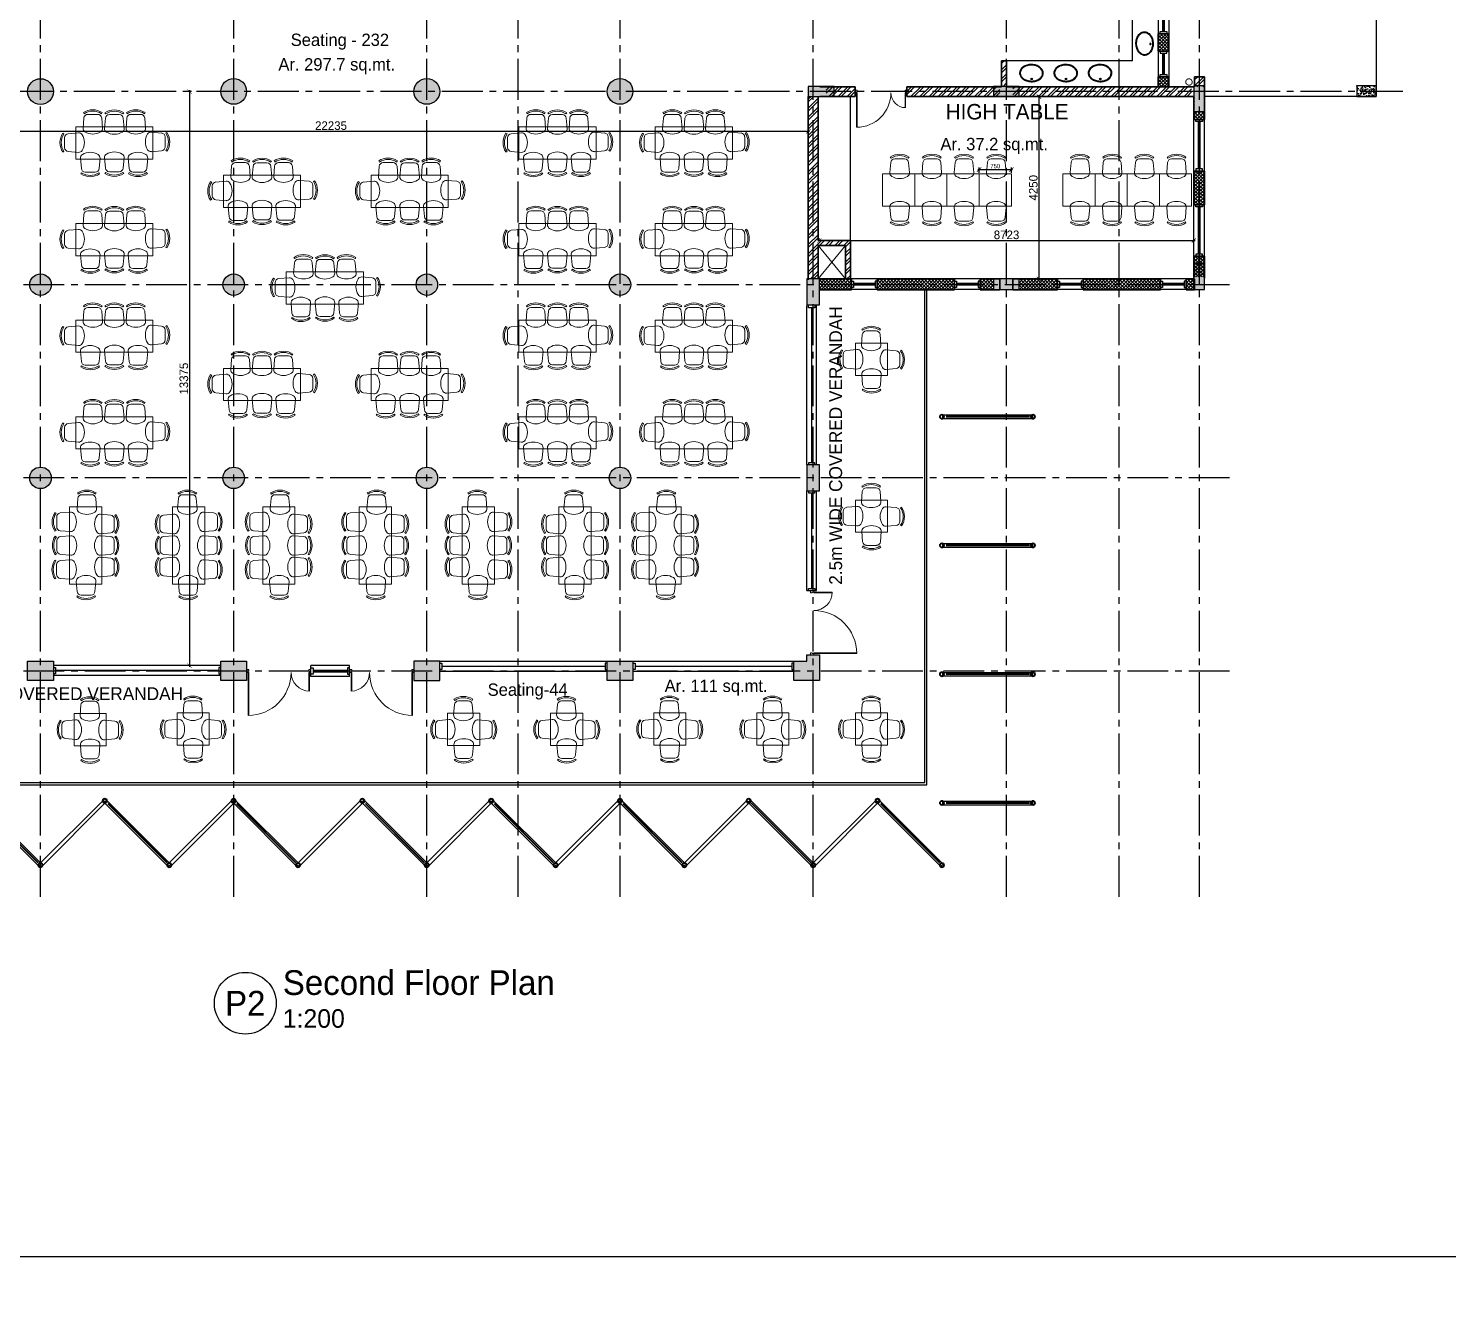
# Model space of a CAD drawing. Header units: millimetres. Extents: x -276609 to 1081398, y -453808 to 472098.
# Drawn here: x 340181 to 373242, y 54742 to 84526 of the extents above; entities that cross this region are included whole.
import ezdxf
from ezdxf.enums import TextEntityAlignment as Align

# ---------------------------------------------------------------- set-up
doc = ezdxf.new("R2010")
doc.units = ezdxf.units.MM
doc.header["$MEASUREMENT"] = 0
for name, pattern in [('ACAD_ISO10W100', [18, 12, -3, 0, -3]), ('CENTER2', [28.575, 19.05, -3.175, 3.175, -3.175]), ('HIDDEN', [0.375, 0.25, -0.125])]:
    doc.linetypes.add(name, pattern=pattern)
for name, color, linetype in [('A-Anno Tags', 6, 'Continuous'), ('A-Elevation', 4, 'Continuous'), ('A-Railing', 4, 'Continuous'), ('A-Sanitory', 181, 'Continuous'), ('A-Wall Patt', 8, 'Continuous'), ('A-Window', 4, 'Continuous'), ('Anno_Labels', 7, 'Continuous'), ('AREA', 7, 'Continuous'), ('Dimension', 7, 'Continuous'), ('S-Conc Patt', 9, 'Continuous'), ('SHADING COLUMNS', 210, 'Continuous'), ('text', 252, 'Continuous')]:
    doc.layers.add(name, color=color, linetype=linetype)
doc.layers.add('A-Anno-Grid Lines', color=7, linetype='Continuous', true_color=0xbbc3bd)
for name, color, linetype, lineweight in [('A-BEAM-1-8', 8, 'HIDDEN', 9), ('A-Detail Lines', 241, 'Continuous', 25), ('A-Door', 4, 'Continuous', 9), ('A-DOOR-1-2', 3, 'Continuous', 5), ('A-Wall Sec', 1, 'Continuous', 20), ('A-WIN', 5, 'Continuous', 25), ('frntr', 42, 'Continuous', 13), ('PLUMBING', 3, 'ACAD_ISO10W100', 18), ('S-Concrete', 40, 'Continuous', 25), ('SHADE SCREEN', 171, 'Continuous', 15)]:
    doc.layers.add(name, color=color, linetype=linetype, lineweight=lineweight)
doc.layers.add('I-Furniture', color=7, linetype='Continuous', lineweight=20, true_color=0xb35900)
doc.styles.get("Standard").update_dxf_attribs({"font": ''})
doc.styles.get('Standard').set_extended_font_data('Gill Sans MT')
doc.dimstyles.new('IIITD_WD_M @ 100', dxfattribs={"dimscale": 100, "dimtxt": 1, "dimasz": 1, "dimexe": 0.5, "dimexo": 0.25, "dimgap": 0.3, "dimtad": 1, "dimdec": 0, "dimrnd": 1, "dimzin": 0, "dimdsep": 46, "dimtxsty": 'Standard', "dimblk": 'ARCHTICK', "dimcen": 0.2, "dimdle": 0.3, "dimclrd": 256, "dimclre": 256, "dimclrt": 256, "dimadec": 0, "dimazin": 0, "dimtfac": 1, "dimtdec": 0, "dimtofl": 0, "dimtmove": 0, "dimatfit": 0, "dimfxl": 0.5, "dimfxlon": 1, "dimtolj": 1, "dimtzin": 0, "dimlwd": -1, "dimlwe": -1, "dimarcsym": 0})
pattern_1 = [(45, (-144842.34, 985.06), (-106.066017, 106.066017), []), (45, (-144771.63, 985.06), (-106.066017, 106.066017), [])]

# ---------------------------------------------------------------- blocks, each defined once
blk = doc.blocks.new('Round Bar - 3_-44-4 First Floor Lvl')
at = {"layer": 'A-WIN'}
for p, q in [((-1035, -37), (-1035, 25)), ((1026, 38), (-1023, 38)), ((1026, 38), (-1023, 38)), ((1027, 38), (1026, 38)), ((1027, 38), (1026, 38)), ((1064, 38), (1038, 38)), ((1064, 38), (1038, 38)), ((1064, 38), (1064, -3)), ((-1027, -38), (-1026, -38)), ((-1027, -38), (-1026, -38)), ((-1026, -38), (1023, -38)), ((-1026, -38), (1023, -38))]:
    blk.add_line(p, q, dxfattribs=at)
blk = doc.blocks.new('Round Bar - 3_-159-4 First Floor Lvl')
at = {"layer": 'A-WIN'}
for p, q in [((-1051, -27), (-1051, 38)), ((-1038, 38), (-1051, 38)), ((-1038, 38), (-1051, 38)), ((-1026, 38), (-1027, 38)), ((-1026, 38), (-1027, 38)), ((1023, 38), (-1026, 38)), ((1023, 38), (-1026, 38)), ((1057, 1), (1057, -38)), ((-1023, -38), (1026, -38)), ((-1023, -38), (1026, -38)), ((1026, -38), (1027, -38)), ((1026, -38), (1027, -38)), ((1038, -38), (1057, -38)), ((1038, -38), (1057, -38))]:
    blk.add_line(p, q, dxfattribs=at)
blk = doc.blocks.new('Round Bar - 3_-160-4 First Floor Lvl')
at = {"layer": 'A-WIN'}
for p, q in [((-1051, -27), (-1051, 38)), ((-1038, 38), (-1051, 38)), ((-1038, 38), (-1051, 38)), ((-1026, 38), (-1027, 38)), ((-1026, 38), (-1027, 38)), ((1026, 38), (-1026, 38)), ((1026, 38), (-1026, 38)), ((1028, 38), (1026, 38)), ((1028, 38), (1026, 38)), ((1057, 38), (1038, 38)), ((1057, 38), (1038, 38)), ((1057, -38), (1057, 38)), ((-1023, -38), (1026, -38)), ((-1023, -38), (1026, -38)), ((1026, -38), (1027, -38)), ((1026, -38), (1027, -38)), ((1038, -38), (1057, -38)), ((1038, -38), (1057, -38))]:
    blk.add_line(p, q, dxfattribs=at)
blk = doc.blocks.new('Round Bar - 3_-171-4 First Floor Lvl')
at = {"layer": 'A-WIN'}
for p, q in [((-1051, 38), (-1051, -38)), ((-1038, 38), (-1051, 38)), ((-1038, 38), (-1051, 38)), ((-1026, 38), (-1027, 38)), ((-1026, 38), (-1027, 38)), ((1026, 38), (-1026, 38)), ((1026, 38), (-1026, 38)), ((1028, 38), (1026, 38)), ((1028, 38), (1026, 38)), ((1057, 38), (1038, 38)), ((1057, 38), (1038, 38)), ((1057, -38), (1057, 38)), ((-1051, -38), (-1038, -38)), ((-1051, -38), (-1038, -38)), ((-1028, -38), (-1026, -38)), ((-1028, -38), (-1026, -38)), ((-1026, -38), (1026, -38)), ((-1026, -38), (1026, -38)), ((1026, -38), (1027, -38)), ((1026, -38), (1027, -38)), ((1038, -38), (1057, -38)), ((1038, -38), (1057, -38))]:
    blk.add_line(p, q, dxfattribs=at)
blk = doc.blocks.new('basin2')
for points in [[(278, -206, 0.12976), (261, -133, 0.106426), (201, -63, 0.084431), (116, -18, 0.073534), (7, 0, 0.073534), (-102, -14, 0.084431), (-188, -55, 0.106426), (-251, -122, 0.12976), (-272, -195, 0.12976), (-254, -269, 0.106426), (-194, -339, 0.084431), (-109, -383, 0.073534), (-1, -402, 0.073534), (108, -388, 0.084431), (195, -347, 0.106426), (258, -279, 0.12976)], [(263, -201, 0.119977), (247, -140, 0.106426), (192, -75, 0.084431), (111, -33, 0.073534), (7, -15, 0.073534), (-97, -28, 0.084431), (-180, -67, 0.106426), (-238, -130, 0.12976), (-257, -196, 0.009633), (-257, -201, 0.119977), (-240, -262, 0.106426), (-185, -327, 0.084431), (-104, -369, 0.073534), (0, -387, 0.073534), (104, -373, 0.084431), (187, -334, 0.106426), (245, -272, 0.12976), (263, -206, 0.009633)]]:
    blk.add_lwpolyline(points, format="xyb", close=True)
for radius in [17.8, 12.2]:
    blk.add_circle((-4, -64), radius)
blk = doc.blocks.new('grd din')
at = {"layer": 'A-Anno-Grid Lines', "linetype": 'CENTER2', "ltscale": 50}
for p, q in [((488814, 133526), (488814, 179267)), ((493314, 133526), (493314, 179267)), ((497814, 133526), (497814, 179267)), ((499944, 133526), (499944, 179267)), ((502314, 133526), (502314, 179267)), ((506814, 133526), (506814, 179267)), ((511314, 133526), (511314, 179267)), ((513944, 133526), (513944, 179267)), ((515814, 133526), (515814, 179267)), ((520545, 152289), (470258, 152289)), ((516514, 147789), (471659, 147789)), ((516514, 143289), (471659, 143289)), ((516514, 138789), (471659, 138789))]:
    blk.add_line(p, q, dxfattribs=at)
blk = doc.blocks.new('w4')
at = {"layer": 'A-Window', "color": 2, "lineweight": 30}
blk.add_line((484324, 147974), (484324, 151774), dxfattribs=at)
at = {"layer": 'A-Window'}
for points in [[(484209, 147924), (484209, 151824)], [(484399, 151824), (484399, 151774), (484249, 151774), (484249, 151824)], [(484439, 147924), (484439, 151824)], [(484399, 147924), (484399, 147974), (484249, 147974), (484249, 147924)]]:
    blk.add_lwpolyline(points, dxfattribs=at)
blk = doc.blocks.new('w8')
at = {"layer": 'A-Window', "color": 2, "lineweight": 30}
blk.add_line((484324, 139289), (484324, 142939), dxfattribs=at)
at = {"layer": 'A-Window'}
for points in [[(484209, 139239), (484209, 142989)], [(484399, 142989), (484399, 142939), (484249, 142939), (484249, 142989)], [(484439, 139239), (484439, 142989)], [(484399, 139239), (484399, 139289), (484249, 139289), (484249, 139239)]]:
    blk.add_lwpolyline(points, dxfattribs=at)
blk = doc.blocks.new('Big Door Garbage')
at = {"layer": 'A-Door', "color": 5, "lineweight": 18}
for p, q in [((-12550, 128778), (-12500, 128778)), ((-12550, 128703), (-12550, 128778)), ((-12550, 128703), (-12515, 128703)), ((-12515, 128738), (-12500, 128738)), ((-12515, 128703), (-12515, 128738)), ((-12515, 128703), (-12515, 128273)), ((-12499, 128703), (-12515, 128703)), ((-12500, 128778), (-12500, 128738)), ((-12499, 128703), (-12499, 128273)), ((-11101, 128703), (-11101, 127703)), ((-11101, 128703), (-11085, 128703)), ((-11100, 128778), (-11100, 128738)), ((-11050, 128778), (-11100, 128778)), ((-11085, 128738), (-11100, 128738)), ((-11085, 128703), (-11085, 128738)), ((-11050, 128703), (-11085, 128703)), ((-11085, 128703), (-11085, 127703)), ((-11050, 128703), (-11050, 128778))]:
    blk.add_line(p, q, dxfattribs=at)
at = {"layer": 'A-Door', "lineweight": 18}
for centre, radius, start, end in [((-12515, 128703), 430, 270, 0), ((-11085, 128703), 1000, 180, 270)]:
    blk.add_arc(centre, radius, start, end, dxfattribs=at)
blk = doc.blocks.new('dw1')
at = {"layer": 'A-Window'}
for p, q in [((495114, 138664), (495114, 138914)), ((496014, 138664), (496014, 138914))]:
    blk.add_line(p, q, dxfattribs=at)
at = {"layer": 'A-Window', "color": 2, "lineweight": 60}
blk.add_line((495964, 138789), (495164, 138789), dxfattribs=at)
at = {"layer": 'A-Window'}
for points in [[(496014, 138914), (495114, 138914)], [(495114, 138864), (495164, 138864), (495164, 138714), (495114, 138714)], [(496014, 138864), (495964, 138864), (495964, 138714), (496014, 138714)], [(496014, 138664), (495114, 138664)]]:
    blk.add_lwpolyline(points, dxfattribs=at)
at = {"layer": 'A-Detail Lines', "xscale": -1}
blk.add_blockref('Big Door Garbage', (482564, 10049), dxfattribs=at)
at = {"layer": 'A-Detail Lines'}
blk.add_blockref('Big Door Garbage', (508564, 10049), dxfattribs=at)
blk = doc.blocks.new('din w1')
at = {"layer": 'A-Window', "color": 2, "lineweight": 60}
blk.add_line((476279, 163779), (476779, 163779), dxfattribs=at)
at = {"layer": 'A-Window'}
for points in [[(476229, 163904), (476829, 163904)], [(476229, 163704), (476279, 163704), (476279, 163854), (476229, 163854)], [(476229, 163654), (476829, 163654)], [(476829, 163704), (476779, 163704), (476779, 163854), (476829, 163854)]]:
    blk.add_lwpolyline(points, dxfattribs=at)
blk = doc.blocks.new('din w4')
at = {"layer": 'A-Window', "color": 2, "lineweight": 60}
blk.add_line((516605, 148504), (516605, 149604), dxfattribs=at)
at = {"layer": 'A-Window'}
for points in [[(516480, 148454), (516480, 149654)], [(516680, 149654), (516680, 149604), (516530, 149604), (516530, 149654)], [(516730, 148454), (516730, 149654)], [(516680, 148454), (516680, 148504), (516530, 148504), (516530, 148454)]]:
    blk.add_lwpolyline(points, dxfattribs=at)
blk = doc.blocks.new('din v1')
at = {"layer": 'A-Window', "color": 2, "lineweight": 60}
blk.add_line((474051, 158052), (474051, 157552), dxfattribs=at)
at = {"layer": 'A-Window'}
for points in [[(473926, 158102), (473926, 157502)], [(473976, 158102), (473976, 158052), (474126, 158052), (474126, 158102)], [(474176, 158102), (474176, 157502)], [(473976, 157502), (473976, 157552), (474126, 157552), (474126, 157502)]]:
    blk.add_lwpolyline(points, dxfattribs=at)
blk = doc.blocks.new('ergrthyjty')
at = {"layer": 'S-Conc Patt'}
for points in [[(485606, 82068, 1), (485006, 82068, 1)], [(490106, 82072, 1), (489506, 82072, 1)], [(494606, 82072, 1), (494006, 82072, 1)], [(499106, 82072, 1), (498506, 82072, 1)], [(503191, 82183), (503191, 81953), (503791, 81953), (503791, 82183)], [(507506, 82183), (507506, 81953), (508106, 81953), (508106, 82183)], [(512421, 82203), (512171, 82203), (512171, 81603), (512421, 81603)], [(512421, 78053), (512171, 78053), (512171, 77453), (512421, 77453)], [(485556, 77568, 1), (485056, 77568, 1)], [(490056, 77568, 1), (489556, 77568, 1)], [(494556, 77568, 1), (494056, 77568, 1)], [(499056, 77568, 1), (498556, 77568, 1)], [(503456, 77703), (503156, 77703), (503156, 77103), (503456, 77103)], [(507506, 77703), (507506, 77453), (508106, 77453), (508106, 77703)], [(485556, 73068, 1), (485056, 73068, 1)], [(490056, 73068, 1), (489556, 73068, 1)], [(494556, 73068, 1), (494056, 73068, 1)], [(499056, 73068, 1), (498556, 73068, 1)], [(503456, 73368), (503156, 73368), (503156, 72768), (503456, 72768)], [(485606, 68343), (485606, 68793), (485006, 68793), (485006, 68343)], [(490106, 68343), (490106, 68793), (489506, 68793), (489506, 68343)], [(494006, 68343), (494006, 68793), (494606, 68793), (494606, 68343)], [(499106, 68343), (499106, 68793), (498506, 68793), (498506, 68343)], [(503456, 68943), (503156, 68943), (503156, 68793), (502856, 68793), (502856, 68343), (503456, 68343)]]:
    blk.add_hatch(color=8, dxfattribs=at).paths.add_polyline_path(points)
h = blk.add_hatch(dxfattribs=at)
h.set_pattern_fill('AR-CONC', color=8, scale=20, style=0)
h.set_pattern_definition([(50, (-806698.31, 1146868.39), (143.4520365, -12.550427), [15, -165]), (355, (-806698.31, 1146868.39), (-27.750267, 150.438427), [12, -132]), (100.4514, (-806686.35, 1146867.34), (115.701876, 137.887908), [12.748038, -140.228422]), (46.1842, (-806698.3, 1146908.39), (213.44821, -33.103803), [22.5, -247.5]), (96.6356, (-806680.52, 1146905.63), (186.93254, 194.823574), [19.122058, -210.3426]), (351.1842, (-806698.3, 1146908.4), (186.93239, 194.82372), [18, -198]), (21, (-806678.31, 1146898.39), (119.3814104, -80.523778), [15, -165]), (326, (-806678.31, 1146898.39), (48.663066, 145.030009), [12, -132]), (71.4514, (-806668.36, 1146891.68), (168.044526, 64.506099), [12.748038, -140.228422]), (37.5, (-806698.31, 1146868.39), (2.431971, 66.5787708), [0, -130.4, 0, -134, 0, -132.5]), (7.5, (-806698.31, 1146868.39), (52.6139075, 78.8823424), [0, -76.4, 0, -127.4, 0, -50.5]), (327.5, (-806742.91, 1146868.39), (106.7644872, -4.5109743), [0, -50, 0, -156, 0, -207]), (317.5, (-806762.91, 1146868.39), (116.637234, 20.0209965), [0, -65, 0, -103.6, 0, -147])])
h.paths.add_polyline_path([(515971, 82203), (515971, 81953), (516421, 81953), (516421, 82203)])
at = {"layer": 'S-Concrete'}
for points in [[(503191, 82183), (503191, 81953), (503791, 81953), (503791, 82183)], [(507506, 82183), (507506, 81953), (508106, 81953), (508106, 82183)], [(512421, 82203), (512171, 82203), (512171, 81603), (512421, 81603)], [(515971, 82203), (515971, 81953), (516421, 81953), (516421, 82203)], [(512421, 78053), (512171, 78053), (512171, 77453), (512421, 77453)], [(503456, 77703), (503156, 77703), (503156, 77103), (503456, 77103)], [(507506, 77703), (507506, 77453), (508106, 77453), (508106, 77703)], [(503456, 73368), (503156, 73368), (503156, 72768), (503456, 72768)], [(485606, 68793), (485606, 68343), (485006, 68343), (485006, 68793)], [(490106, 68793), (490106, 68343), (489506, 68343), (489506, 68793)], [(494006, 68793), (494006, 68343), (494606, 68343), (494606, 68793)], [(499106, 68793), (499106, 68343), (498506, 68343), (498506, 68793)], [(502856, 68793), (503156, 68793), (503156, 68943), (503456, 68943), (503456, 68343), (502856, 68343)]]:
    blk.add_lwpolyline(points, close=True, dxfattribs=at)
for centre, radius in [((485306, 82068), 300), ((489806, 82072), 300), ((494306, 82072), 300), ((498806, 82072), 300), ((485306, 77568), 250), ((489806, 77568), 250), ((494306, 77568), 250), ((498806, 77568), 250), ((485306, 73068), 250), ((489806, 73068), 250), ((494306, 73068), 250), ((498806, 73068), 250)]:
    blk.add_circle(centre, radius, dxfattribs=at)
blk = doc.blocks.new('View Tag')
blk.add_circle((0, 0), 3)
at = {"layer": 'Anno_Labels'}
for tag, height, p in [('VIEW_NAME', 2.4, (3.64, 2)), ('VIEW_SCALE', 1.8, (3.64, -1.48))]:
    blk.add_attdef(tag, text='', height=height, dxfattribs=at).set_placement(p, align=Align.MIDDLE_LEFT)
blk.add_attdef('VIEW_TYPE', text='', height=2.4, dxfattribs=at).set_placement((0, 0), align=Align.MIDDLE_CENTER)
blk = doc.blocks.new('Pipe-Column - Pipe3-1_2STD-50-2 GL')
at = {"layer": 'S-Concrete', "lineweight": 35}
for radius, start, end in [(50.8, 0, 180), (45.1, 0, 180), (45.1, 180, 0), (50.8, 180, 360)]:
    blk.add_arc((0, 0), radius, start, end, dxfattribs=at)
blk = doc.blocks.new('Pipe-Column - Pipe3-1_2STD-48-2 GL')
at = {"layer": 'S-Concrete', "lineweight": 35}
for radius, start, end in [(50.8, 0, 180), (50.8, 180, 360), (45.1, 360, 180), (45.1, 180, 360)]:
    blk.add_arc((0, 0), radius, start, end, dxfattribs=at)
blk = doc.blocks.new('Pipe-Column - Pipe3-1_2STD-49-2 GL')
at = {"layer": 'S-Concrete', "lineweight": 35}
for radius, start, end in [(50.8, 0, 180), (50.8, 180, 360), (45.1, 360, 180), (45.1, 180, 360)]:
    blk.add_arc((0, 0), radius, start, end, dxfattribs=at)
blk = doc.blocks.new('TRGHT4')
at = {"layer": 'SHADING COLUMNS'}
for name, p, rotation in [('Pipe-Column - Pipe3-1_2STD-48-2 GL', (397060, -137137), 135.0000000004137), ('Pipe-Column - Pipe3-1_2STD-48-2 GL', (399181, -137137), 135.0000000004137), ('Pipe-Column - Pipe3-1_2STD-50-2 GL', (427680, -137137), 44.9999999995862), ('Pipe-Column - Pipe3-1_2STD-50-2 GL', (429801, -137137), 44.9999999995862), ('Pipe-Column - Pipe3-1_2STD-48-2 GL', (397060, -140137), 135.0000000004137), ('Pipe-Column - Pipe3-1_2STD-48-2 GL', (399181, -140137), 135.0000000004137), ('Pipe-Column - Pipe3-1_2STD-50-2 GL', (427680, -140137), 44.9999999995862), ('Pipe-Column - Pipe3-1_2STD-50-2 GL', (429801, -140137), 44.9999999995862), ('Pipe-Column - Pipe3-1_2STD-48-2 GL', (397060, -143137), 135.0000000004137), ('Pipe-Column - Pipe3-1_2STD-48-2 GL', (399181, -143137), 135.0000000004137), ('Pipe-Column - Pipe3-1_2STD-50-2 GL', (427680, -143137), 44.9999999995862), ('Pipe-Column - Pipe3-1_2STD-50-2 GL', (429801, -143137), 44.9999999995862), ('Pipe-Column - Pipe3-1_2STD-48-2 GL', (397060, -146087), 135.0000000004137), ('Pipe-Column - Pipe3-1_2STD-49-2 GL', (399181, -146087), 135.0000000004137), ('Pipe-Column - Pipe3-1_2STD-50-2 GL', (427680, -146137), 44.9999999995862), ('Pipe-Column - Pipe3-1_2STD-50-2 GL', (429801, -146137), 44.9999999995862)]:
    blk.add_blockref(name, p, dxfattribs=dict(at, rotation=rotation))
for p in [(402181, -146087), (405181, -146087), (408181, -146087), (411181, -146087), (414181, -146087), (417181, -146087), (420181, -146087), (423181, -146087), (426181, -146087), (400681, -147587), (403681, -147587), (406681, -147587), (409681, -147587), (412681, -147587), (415681, -147587), (418681, -147587), (421681, -147587), (424681, -147587), (427681, -147587)]:
    blk.add_blockref('Pipe-Column - Pipe3-1_2STD-50-2 GL', p, dxfattribs=at)
blk = doc.blocks.new('chair1')
at = {"layer": 'I-Furniture'}
for p, q in [((-320, 228), (-84, 207)), ((1, 115), (1, -115)), ((16, 201), (42, 219)), ((-320, -228), (-84, -207)), ((16, -201), (42, -219))]:
    blk.add_line(p, q, dxfattribs=at)
for centre, radius, start, end in [((-108, 0), 351, 148.407, 211.593), ((-328, 135), 92.9, 85.0303, 148.407), ((-92, 115), 92.9, 0, 85.0303), ((-278, 0), 356, 325.6197, 34.3803), ((-278, 0), 387, 325.6197, 34.3803), ((-328, -135), 92.9, 211.593, 274.9697), ((-92, -115), 92.9, 274.9697, 0)]:
    blk.add_arc(centre, radius, start, end, dxfattribs=at)
blk = doc.blocks.new('trhrherth')
at = {"layer": 'I-Furniture'}
blk.add_lwpolyline([(488730, 136882), (488730, 137632), (490530, 137632), (490530, 136882)], close=True, dxfattribs=at)
at = {"layer": 'I-Furniture', "xscale": -1}
for p, rotation in [((489069, 137931), 270), ((489630, 137923), 270), ((490812, 137229), 180), ((490130, 136589), 90)]:
    blk.add_blockref('chair1', p, dxfattribs=dict(at, rotation=rotation))
at = {"layer": 'I-Furniture'}
for p, rotation in [((490180, 137930), 90), ((488473, 137246), 180), ((489128, 136589), 270), ((489630, 136592), 270)]:
    blk.add_blockref('chair1', p, dxfattribs=dict(at, rotation=rotation))
blk = doc.blocks.new('wegegt')
at = {"layer": 'I-Furniture'}
blk.add_lwpolyline([(489413, 140432), (490163, 140432), (490163, 141182), (489413, 141182)], close=True, dxfattribs=at)
for p, rotation in [((489780, 141466), 90), ((489129, 140807), 180)]:
    blk.add_blockref('chair1', p, dxfattribs=dict(at, rotation=rotation))
at = {"layer": 'I-Furniture', "xscale": -1}
for p, rotation in [((490447, 140799), 180), ((489788, 140129), 90)]:
    blk.add_blockref('chair1', p, dxfattribs=dict(at, rotation=rotation))
blk = doc.blocks.new('_ArchTick')
at = {"color": 0, "linetype": 'ByBlock', "const_width": 0.15}
blk.add_lwpolyline([(-0.5, -0.5), (0.5, 0.5)], dxfattribs=at)
blk = doc.blocks.new('*D93')
at = {"layer": 'A-Detail Lines', "transparency": 16777216}
for p, q in [((362299, 81235), (363109, 81235)), ((362329, 81161), (362329, 81285)), ((363079, 81161), (363079, 81285))]:
    blk.add_line(p, q, dxfattribs=at)
at = {"layer": 'A-Detail Lines', "transparency": 16777216, "xscale": 100, "yscale": 100, "zscale": 100, "rotation": 180}
blk.add_blockref('_ArchTick', (362329, 81235), dxfattribs=at)
at = {"layer": 'A-Detail Lines', "transparency": 16777216, "xscale": 100, "yscale": 100, "zscale": 100}
blk.add_blockref('_ArchTick', (363079, 81235), dxfattribs=at)
at = {"layer": 'A-Detail Lines', "transparency": 16777216, "insert": (362704, 81316), "char_height": 100, "attachment_point": 5}
blk.add_mtext('\\A1;750', dxfattribs=at)
blk = doc.blocks.new('*D421')
at = {"layer": 'A-Detail Lines', "transparency": 16777216}
for p, q in [((336084, 82129), (358379, 82129)), ((336114, 82179), (336114, 82079)), ((358349, 82179), (358349, 82079))]:
    blk.add_line(p, q, dxfattribs=at)
at = {"layer": 'A-Detail Lines', "transparency": 16777216, "xscale": 100, "yscale": 100, "zscale": 100, "rotation": 180}
blk.add_blockref('_ArchTick', (336114, 82129), dxfattribs=at)
at = {"layer": 'A-Detail Lines', "transparency": 16777216, "xscale": 100, "yscale": 100, "zscale": 100}
blk.add_blockref('_ArchTick', (358349, 82129), dxfattribs=at)
at = {"layer": 'A-Detail Lines', "transparency": 16777216, "insert": (347231, 82259), "char_height": 200, "attachment_point": 5}
blk.add_mtext('\\A1;22235', dxfattribs=at)
blk = doc.blocks.new('*D422')
at = {"layer": 'A-Detail Lines', "transparency": 16777216}
for p, q in [((343983.5, 83052.74912), (343883.5, 83052.74912)), ((343933.5, 83082.74912), (343933.5, 69647.74912)), ((343983.5, 69677.74912), (343883.5, 69677.74912))]:
    blk.add_line(p, q, dxfattribs=at)
at = {"layer": 'A-Detail Lines', "transparency": 16777216, "xscale": 100, "yscale": 100, "zscale": 100}
for p, rotation in [((343933.5, 83052.74912), 90), ((343933.5, 69677.74912), 270)]:
    blk.add_blockref('_ArchTick', p, dxfattribs=dict(at, rotation=rotation))
at = {"layer": 'A-Detail Lines', "transparency": 16777216, "insert": (343803.5, 76365.24912), "char_height": 200, "attachment_point": 5, "rotation": 90}
blk.add_mtext('\\A1;13375', dxfattribs=at)
blk = doc.blocks.new('*D565')
at = {"layer": 'A-Detail Lines', "transparency": 16777216}
for p, q in [((358576, 79584), (367359, 79584)), ((358606, 79584), (358606, 79634)), ((367329, 79584), (367329, 79634))]:
    blk.add_line(p, q, dxfattribs=at)
at = {"layer": 'A-Detail Lines', "transparency": 16777216, "xscale": 100, "yscale": 100, "zscale": 100, "rotation": 180}
blk.add_blockref('_ArchTick', (358606, 79584), dxfattribs=at)
at = {"layer": 'A-Detail Lines', "transparency": 16777216, "xscale": 100, "yscale": 100, "zscale": 100}
blk.add_blockref('_ArchTick', (367329, 79584), dxfattribs=at)
at = {"layer": 'A-Detail Lines', "transparency": 16777216, "insert": (362967, 79714), "char_height": 200, "attachment_point": 5}
blk.add_mtext('\\A1;8723', dxfattribs=at)
blk = doc.blocks.new('*D566')
at = {"layer": 'A-Detail Lines', "transparency": 16777216}
for p, q in [((363671, 82938), (363771, 82938)), ((363721, 82968), (363721, 78658)), ((363671, 78688), (363771, 78688))]:
    blk.add_line(p, q, dxfattribs=at)
at = {"layer": 'A-Detail Lines', "transparency": 16777216, "xscale": 100, "yscale": 100, "zscale": 100}
for p, rotation in [((363721, 82938), 90), ((363721, 78688), 270)]:
    blk.add_blockref('_ArchTick', p, dxfattribs=dict(at, rotation=rotation))
at = {"layer": 'A-Detail Lines', "transparency": 16777216, "insert": (363591, 80813), "char_height": 200, "attachment_point": 5, "rotation": 90}
blk.add_mtext('\\A1;4250', dxfattribs=at)
blk = doc.blocks.new('*D675')
at = {"layer": 'A-Detail Lines'}
for p, q in [((338004, 412783), (337904, 412783)), ((337954, 412813), (337954, 411253)), ((338004, 411283), (337904, 411283)), ((490332, 36500), (499162, 36500)), ((490362, 36550), (490362, 36450)), ((499132, 36550), (499132, 36450))]:
    blk.add_line(p, q, dxfattribs=at)
at = {"layer": 'A-Detail Lines', "xscale": 100, "yscale": 100, "zscale": 100}
for p, rotation in [((337954, 412783), 90), ((337954, 411283), 270), ((490362, 36500), 180)]:
    blk.add_blockref('_ArchTick', p, dxfattribs=dict(at, rotation=rotation))
blk.add_blockref('_ArchTick', (499132, 36500), dxfattribs=at)
at = {"layer": 'A-Detail Lines', "insert": (337873, 412033), "char_height": 100, "attachment_point": 5, "rotation": 90}
blk.add_mtext('\\A1;1500', dxfattribs=at)
at = {"layer": 'A-Detail Lines', "insert": (494747, 36632), "char_height": 200, "attachment_point": 5}
blk.add_mtext('\\A1;8770', dxfattribs=at)

msp = doc.modelspace()

# ---------------------------------------------------------------- hatches: boundary and pattern name
at = {"layer": 'A-Wall Patt'}
h = msp.add_hatch(dxfattribs=at)
h.set_pattern_fill('ANSI37', color=256, scale=450, angle=360, style=0)
h.set_pattern_definition([(45, (-150692.404, -224.237), (-39.7747564, 39.7747564), []), (135, (-150692.404, -224.237), (-39.7747564, -39.7747564), [])])
h.paths.add_polyline_path([(362663.9, 78687.7), (362353.1, 78687.7), (362353.1, 78437.7), (362663.9, 78437.7)])
h.paths.add_polyline_path([(361753.1, 78687.7), (359953.1, 78687.7), (359953.1, 78437.7), (361753.1, 78437.7)])
h.paths.add_polyline_path([(359353.1, 78687.7), (358613.9, 78687.7), (358613.9, 78437.7), (359353.1, 78437.7)])
h.paths.add_polyline_path([(366748.9, 86237.7), (366498.9, 86237.7), (366498.9, 86007.7), (366748.9, 86007.7)])
h.paths.add_polyline_path([(366748.9, 85407.7), (366498.9, 85407.7), (366498.9, 85002.7), (366748.9, 85002.7)])
h.paths.add_polyline_path([(366748.9, 84402.7), (366498.9, 84402.7), (366498.9, 83997.7), (366748.9, 83997.7)])
h.paths.add_polyline_path([(366748.9, 83397.7), (366498.9, 83397.7), (366498.9, 83167.7), (366748.9, 83167.7)])
h.paths.add_polyline_path([(367578.9, 81202.7), (367328.9, 81202.7), (367328.9, 80417.7), (367578.9, 80417.7)])
h.paths.add_polyline_path([(367578.9, 79217.7), (367328.9, 79217.7), (367328.9, 78737.7), (367578.9, 78737.7)])
h.paths.add_polyline_path([(364153.1, 78687.7), (363263.9, 78687.7), (363263.9, 78437.7), (364153.1, 78437.7)])
h.paths.add_polyline_path([(367348.9, 82567.7), (367348.9, 82937.7), (367328.9, 82937.7), (367328.9, 82402.7), (367578.9, 82402.7), (367578.9, 82567.7)])
h.paths.add_polyline_path([(367153.1, 78687.7), (367153.1, 78437.7), (367328.9, 78437.7), (367328.9, 78687.7)])
h.paths.add_polyline_path([(366553.1, 78437.7), (366553.1, 78687.7), (364753.1, 78687.7), (364753.1, 78437.7)])
h = msp.add_hatch(dxfattribs=at)
h.set_pattern_fill('ANSI32', color=256, scale=400, style=0)
h.set_pattern_definition(pattern_1)
h.paths.add_polyline_path([(362963.9, 83167.7), (362963.9, 83768.3), (362848.9, 83768.3), (362848.9, 83167.7)])
h = msp.add_hatch(dxfattribs=at)
h.set_pattern_fill('ANSI32', color=256, scale=400, style=0)
h.set_pattern_definition(pattern_1)
h.paths.add_polyline_path([(367578.9, 83397.7), (367463.9, 83397.7), (367463.9, 83167.7), (367578.9, 83167.7)])
h.paths.add_polyline_path([(367463.9, 83397.7), (367348.9, 83397.7), (367348.9, 83167.7), (367463.9, 83167.7)])
h.paths.add_polyline_path([(367278.9, 83167.7), (363113.9, 83167.7), (363113.9, 82937.7), (367278.9, 82937.7)])
h = msp.add_hatch(dxfattribs=at)
h.set_pattern_fill('ANSI32', color=256, scale=400, style=0)
h.set_pattern_definition(pattern_1)
h.paths.add_polyline_path([(358763.9, 83167.7), (358763.9, 82937.7), (359443.9, 82937.7), (359443.9, 83167.7)])
h = msp.add_hatch(dxfattribs=at)
h.set_pattern_fill('ANSI32', color=256, scale=400, style=0)
h.set_pattern_definition(pattern_1)
h.paths.add_polyline_path([(362813.9, 83167.7), (360643.9, 83167.7), (360643.9, 82937.7), (362813.9, 82937.7)])
h = msp.add_hatch(dxfattribs=at)
h.set_pattern_fill('ANSI32', color=256, scale=400, style=0)
h.set_pattern_definition(pattern_1)
h.paths.add_polyline_path([(358578.9, 82937.7), (358348.9, 82937.7), (358348.9, 78687.7), (358578.9, 78687.7), (358578.9, 79467.7), (359213.9, 79467.7), (359213.9, 78687.7), (359328.9, 78687.7), (359328.9, 79582.7), (358578.9, 79582.7)])

# ---------------------------------------------------------------- linework, layer by layer
at = {"layer": 'A-BEAM-1-8', "linetype": 'Continuous', "ltscale": 500}
for p, q in [((359213.9, 79467.7), (358578.9, 78687.7)), ((359213.9, 78687.7), (358578.9, 79467.7))]:
    msp.add_line(p, q, dxfattribs=at)
at = {"layer": 'A-Elevation'}
for p, q in [((365898.9, 83767.7), (365898.9, 86237.7)), ((365898.9, 83767.7), (362963.9, 83767.7)), ((359328.9, 79582.7), (359328.9, 82937.7)), ((358578.9, 79267.7), (358578.9, 78687.7))]:
    msp.add_line(p, q, dxfattribs=at)
at = {"layer": 'A-Railing'}
for p, q in [((361063.9, 66952.7), (361063.9, 78437.7)), ((361113.9, 66902.7), (361113.9, 78437.7)), ((333263.9, 66902.7), (361113.9, 66902.7)), ((333313.9, 66952.7), (361063.9, 66952.7))]:
    msp.add_line(p, q, dxfattribs=at)
at = {"layer": 'A-Wall Patt'}
msp.add_lwpolyline([(367578.9, 86467.7), (371578.9, 86467.7), (371578.9, 82937.7), (367578.9, 82937.7)], dxfattribs=at)
at = {"layer": 'A-Wall Sec', "lineweight": 35}
for p, q in [((366498.9, 83997.7), (366498.9, 84402.7)), ((366498.9, 84402.7), (366748.9, 84402.7)), ((366748.9, 84402.7), (366748.9, 83997.7)), ((366748.9, 83997.7), (366498.9, 83997.7)), ((362848.9, 83167.7), (362848.9, 83768.3)), ((362848.9, 83768.3), (362963.9, 83768.3)), ((362963.9, 83768.3), (362963.9, 83167.7)), ((366498.9, 83167.7), (366498.9, 83397.7)), ((366498.9, 83397.7), (366748.9, 83397.7)), ((366748.9, 83397.7), (366748.9, 83167.7)), ((367578.9, 83397.7), (367348.9, 83397.7)), ((367348.9, 83397.7), (367348.9, 83167.7)), ((367578.9, 82402.7), (367578.9, 83397.7)), ((359443.9, 83167.7), (358613.9, 83167.7)), ((359443.9, 82937.7), (359443.9, 83167.7)), ((362848.9, 83167.7), (360643.9, 83167.7)), ((360643.9, 82937.7), (360643.9, 83167.7)), ((367348.9, 83167.7), (362963.9, 83167.7)), ((358348.9, 78667.7), (358348.9, 82937.7)), ((358578.9, 79582.7), (358578.9, 82937.7)), ((358613.9, 82937.7), (359443.9, 82937.7)), ((360643.9, 82937.7), (367328.9, 82937.7)), ((367328.9, 82937.7), (367328.9, 82402.7)), ((367328.9, 82402.7), (367578.9, 82402.7)), ((367328.9, 81202.7), (367328.9, 80417.7)), ((367578.9, 81202.7), (367328.9, 81202.7)), ((367578.9, 80417.7), (367578.9, 81202.7)), ((367328.9, 80417.7), (367578.9, 80417.7)), ((359328.9, 79582.7), (358578.9, 79582.7)), ((359213.9, 79467.7), (358578.9, 79467.7)), ((358578.9, 78687.7), (358578.9, 79467.7)), ((359213.9, 78687.7), (359213.9, 79467.7)), ((359328.9, 78687.7), (359328.9, 79582.7)), ((367328.9, 79217.7), (367328.9, 78722.7)), ((367578.9, 79217.7), (367328.9, 79217.7)), ((367578.9, 78702.7), (367578.9, 79217.7)), ((359353.1, 78687.7), (358613.9, 78687.7)), ((359353.1, 78437.7), (359353.1, 78687.7)), ((361753.1, 78687.7), (359953.1, 78687.7)), ((359953.1, 78687.7), (359953.1, 78437.7)), ((361753.1, 78437.7), (361753.1, 78687.7)), ((362813.9, 78687.7), (362353.1, 78687.7)), ((362353.1, 78687.7), (362353.1, 78437.7)), ((362813.9, 78437.7), (362813.9, 78687.7)), ((363113.9, 78687.7), (363113.9, 78437.7)), ((364153.1, 78687.7), (363113.9, 78687.7)), ((364153.1, 78437.7), (364153.1, 78687.7)), ((366553.1, 78687.7), (364753.1, 78687.7)), ((364753.1, 78687.7), (364753.1, 78437.7)), ((366553.1, 78437.7), (366553.1, 78687.7)), ((367348.9, 78687.7), (367153.1, 78687.7)), ((367153.1, 78687.7), (367153.1, 78437.7)), ((367348.9, 78437.7), (367348.9, 78687.7)), ((358613.9, 78437.7), (359353.1, 78437.7)), ((359953.1, 78437.7), (361753.1, 78437.7)), ((362353.1, 78437.7), (362813.9, 78437.7)), ((363113.9, 78437.7), (364153.1, 78437.7)), ((364753.1, 78437.7), (366553.1, 78437.7)), ((367153.1, 78437.7), (367348.9, 78437.7))]:
    msp.add_line(p, q, dxfattribs=at)
at = {"layer": 'A-Window', "color": 2, "lineweight": 30}
for p, q in [((358428.9, 74402.7), (358428.9, 78017.7)), ((358428.9, 71477.7), (358428.9, 73702.7))]:
    msp.add_line(p, q, dxfattribs=at)
at = {"layer": 'A-Window'}
for points in [[(358313.9, 74352.7), (358313.9, 78067.7)], [(358503.9, 78067.7), (358503.9, 78017.7), (358353.9, 78017.7), (358353.9, 78067.7)], [(358543.9, 74352.7), (358543.9, 78067.7)], [(358503.9, 74352.7), (358503.9, 74402.7), (358353.9, 74402.7), (358353.9, 74352.7)], [(358313.9, 71427.7), (358313.9, 73752.7)], [(358313.9, 71427.7), (358543.9, 71427.7), (358543.9, 73752.7)], [(358353.9, 73752.7), (358353.9, 73702.7), (358503.9, 73702.7), (358503.9, 73752.7)], [(358353.9, 71427.7), (358353.9, 71477.7), (358503.9, 71477.7), (358503.9, 71427.7)]]:
    msp.add_lwpolyline(points, dxfattribs=at)
at = {"layer": 'Dimension'}
msp.add_line((367328.9, 79217.7), (367328.9, 81140.6), dxfattribs=at)
msp.add_lwpolyline([(306511, 55906), (306511, 115306), (390511, 115306), (390511, 55906)], close=True, dxfattribs=at)
at = {"layer": 'I-Furniture'}
for points in [[(360078.9, 80386), (360828.9, 80386), (360828.9, 81136), (360078.9, 81136)], [(360828.9, 80386), (361578.9, 80386), (361578.9, 81136), (360828.9, 81136)], [(361578.9, 80386), (362328.9, 80386), (362328.9, 81136), (361578.9, 81136)], [(362328.9, 80386), (363078.9, 80386), (363078.9, 81136), (362328.9, 81136)], [(364278.9, 80386), (365028.9, 80386), (365028.9, 81136), (364278.9, 81136)], [(365028.9, 80386), (365778.9, 80386), (365778.9, 81136), (365028.9, 81136)], [(365778.9, 80386), (366528.9, 80386), (366528.9, 81136), (365778.9, 81136)], [(366528.9, 80386), (367278.9, 80386), (367278.9, 81136), (366528.9, 81136)]]:
    msp.add_lwpolyline(points, close=True, dxfattribs=at)
at = {"layer": 'PLUMBING'}
msp.add_circle((367216.4, 83276.1), 75, dxfattribs=at)
at = {"layer": 'SHADE SCREEN', "lineweight": 35}
for p, q in [((363500, 75485.4), (361557.1, 75485.4)), ((361557.1, 75475.4), (363500, 75475.4)), ((363500, 72485.4), (361557.1, 72485.4)), ((361557.1, 72475.4), (363500, 72475.4)), ((363500, 69485.4), (361557.1, 69485.4)), ((361557.1, 69475.4), (363500, 69475.4)), ((339030.4, 66458.9), (340404.2, 65085.1)), ((340411.2, 65092.1), (339037.4, 66465.9)), ((342030.4, 66458.9), (343404.2, 65085.1)), ((343411.2, 65092.1), (342037.4, 66465.9)), ((345030.4, 66458.9), (346404.2, 65085.1)), ((346411.2, 65092.1), (345037.4, 66465.9)), ((348030.4, 66458.9), (349404.2, 65085.1)), ((349411.2, 65092.1), (348037.4, 66465.9)), ((351030.4, 66458.9), (352404.2, 65085.1)), ((352411.2, 65092.1), (351037.4, 66465.9)), ((354030.4, 66458.9), (355404.2, 65085.1)), ((355411.2, 65092.1), (354037.4, 66465.9)), ((356963.9, 66525.4), (358463.9, 65025.4)), ((357030.4, 66458.9), (358404.2, 65085.1)), ((358411.2, 65092.1), (357037.4, 66465.9)), ((360030.4, 66458.9), (361404.2, 65085.1)), ((361411.2, 65092.1), (360037.4, 66465.9)), ((363500, 66485.4), (361557.1, 66485.4)), ((361557.1, 66475.4), (363500, 66475.4))]:
    msp.add_line(p, q, dxfattribs=at)

# ---------------------------------------------------------------- block references
at = {"layer": 'A-Anno Tags'}
ref = msp.add_blockref('View Tag', (345233.4, 61811.1), dxfattribs=dict(at, xscale=240, yscale=240, zscale=240))
ref.add_attrib('VIEW_TYPE', 'P2', dxfattribs={"layer": '0', "height": 576}).set_placement((345233.4, 61811.1), align=Align.MIDDLE_CENTER)
ref.add_attrib('VIEW_NAME', 'Second Floor Plan', dxfattribs={"layer": '0', "height": 576}).set_placement((346107.2, 62292.1), align=Align.MIDDLE_LEFT)
ref.add_attrib('VIEW_SCALE', '1:200', dxfattribs={"layer": '0', "height": 432}).set_placement((346107.2, 61455.5), align=Align.MIDDLE_LEFT)
at = {"layer": 'A-Anno-Grid Lines'}
msp.add_blockref('grd din', (-148350, -69236.5), dxfattribs=at)
at = {"layer": 'A-Detail Lines', "xscale": -1, "rotation": 90}
msp.add_blockref('Big Door Garbage', (487179.2, 58877.7), dxfattribs=at)
at = {"layer": 'A-Door', "xscale": -0.8000000000465661, "yscale": 0.7999999999883585, "zscale": 0.8}
msp.add_blockref('Big Door Garbage', (350603.9, -19939.5), dxfattribs=at)
at = {"layer": 'A-Door'}
msp.add_blockref('dw1', (-148350, -69236.5), dxfattribs=at)
at = {"layer": 'A-DOOR-1-2'}
for p in [(-149150.9, -67251.5), (-149150.9, -69236.5)]:
    msp.add_blockref('din w4', p, dxfattribs=at)
at = {"layer": 'A-Sanitory', "xscale": -1, "rotation": 270}
msp.add_blockref('basin2', (366383, 84168.4), dxfattribs=at)
at = {"layer": 'A-Sanitory', "rotation": 180}
for p in [(363549.4, 83283.6), (364348.8, 83283.6), (365148.2, 83283.6)]:
    msp.add_blockref('basin2', p, dxfattribs=at)
at = {"layer": 'A-Window'}
for p in [(-107427.1, -73099), (-107427.1, -74104)]:
    msp.add_blockref('din v1', p, dxfattribs=at)
for name, p, rotation in [('din w1', (836181.9, 242342), 180), ('din w1', (838581.9, 242342), 180), ('din w1', (840981.9, 242342), 180), ('din w1', (843381.9, 242342), 180), ('w4', (492588.1, -414761.1), 90)]:
    msp.add_blockref(name, p, dxfattribs=dict(at, rotation=rotation))
at = {"layer": 'A-Window', "xscale": -1, "rotation": 270}
for name, p in [('w4', (201839.6, -414661.1)), ('w8', (215024.6, -414661.1))]:
    msp.add_blockref(name, p, dxfattribs=at)
at = {"layer": 'frntr', "xscale": -1}
for p, rotation in [((-147446.3, 219110.2), 180), ((-137126.3, 219110.2), 180), ((-133946.2, 219110.2), 180), ((-144006.3, 217985.2), 180), ((-140566.3, 217985.2), 180), ((-147446.3, 216860.2), 180), ((-137126.3, 216860.2), 180), ((-133946.2, 216860.2), 180), ((-142540.6, 215735.2), 180), ((-147446.3, 214610.2), 180), ((-137126.3, 214610.2), 180), ((-133946.2, 214610.2), 180), ((-144006.3, 213485.2), 180), ((-140566.3, 213485.2), 180), ((-147446.3, 212360.2), 180), ((-137126.3, 212360.2), 180), ((-133946.2, 212360.2), 180), ((206656.4, -417152.4), 270), ((213406.4, -417152.4), 270), ((215656.4, -417152.4), 270)]:
    msp.add_blockref('trhrherth', p, dxfattribs=dict(at, rotation=rotation))
at = {"layer": 'frntr', "rotation": 90}
for p in [(478771.3, -417152.4), (483271.3, -417152.4), (485521.3, -417152.4), (492271.3, -417152.4)]:
    msp.add_blockref('trhrherth', p, dxfattribs=at)
at = {"layer": 'I-Furniture', "rotation": 90}
for p in [(360477, 81485.5), (361227, 81485.5), (361977, 81485.5), (362727, 81485.5), (364677, 81485.5), (365427, 81485.5), (366177, 81485.5), (366927, 81485.5)]:
    msp.add_blockref('chair1', p, dxfattribs=at)
at = {"layer": 'I-Furniture', "xscale": -1, "rotation": 90}
for p in [(360477, 80036.5), (361227, 80036.5), (361977, 80036.5), (362727, 80036.5), (364677, 80036.5), (365427, 80036.5), (366177, 80036.5), (366927, 80036.5)]:
    msp.add_blockref('chair1', p, dxfattribs=at)
at = {"layer": 'I-Furniture'}
for p in [(-129965.9, -63991.4), (-129965.9, -67647.4), (-148168.2, -72621), (-145767.7, -72607.6), (-139465.7, -72613.2), (-137065.7, -72613.2), (-134665.7, -72607.6), (-132265.7, -72607.6), (-129965.9, -72607.6)]:
    msp.add_blockref('wegegt', p, dxfattribs=at)
at = {"layer": 'S-Concrete'}
for name, p in [('ergrthyjty', (-144842.3, 985.1)), ('TRGHT4', (-66219.2, 212614.8))]:
    msp.add_blockref(name, p, dxfattribs=at)
at = {"layer": 'SHADE SCREEN'}
for p in [(362523.7, 75475.4), (362523.7, 69475.4)]:
    msp.add_blockref('Round Bar - 3_-171-4 First Floor Lvl', p, dxfattribs=at)
at = {"layer": 'SHADE SCREEN', "lineweight": 35}
for p in [(362523.7, 72475.4), (362523.7, 66475.4)]:
    msp.add_blockref('Round Bar - 3_-171-4 First Floor Lvl', p, dxfattribs=at)
at = {"layer": 'SHADE SCREEN', "lineweight": 35, "rotation": 315.0000000005251}
for p in [(339713.9, 65775.4), (342713.9, 65775.4), (345713.9, 65775.4), (348713.9, 65775.4), (351713.9, 65775.4), (354713.9, 65775.4), (357713.9, 65775.4)]:
    msp.add_blockref('Round Bar - 3_-159-4 First Floor Lvl', p, dxfattribs=at)
at = {"layer": 'SHADE SCREEN'}
for name, p, rotation in [('Round Bar - 3_-44-4 First Floor Lvl', (341213.9, 65775.4), 224.9999999994749), ('Round Bar - 3_-44-4 First Floor Lvl', (344213.9, 65775.4), 224.9999999994749), ('Round Bar - 3_-44-4 First Floor Lvl', (347213.9, 65775.4), 224.9999999994749), ('Round Bar - 3_-44-4 First Floor Lvl', (350213.9, 65775.4), 224.9999999994749), ('Round Bar - 3_-44-4 First Floor Lvl', (353213.9, 65775.4), 224.9999999994749), ('Round Bar - 3_-44-4 First Floor Lvl', (356213.9, 65775.4), 224.9999999994749), ('Round Bar - 3_-44-4 First Floor Lvl', (359213.9, 65775.4), 224.9999999994749), ('Round Bar - 3_-160-4 First Floor Lvl', (360713.9, 65775.4), 315.0000000005251)]:
    msp.add_blockref(name, p, dxfattribs=dict(at, rotation=rotation))

# ---------------------------------------------------------------- texts
at = {"layer": 'AREA', "char_height": 288, "width": 6203.897, "attachment_point": 1}
for s, insert in [('{\\fCentury Gothic|b0|i0|c0|p34;Ar. 297.7 sq.mt.}', (346005.2, 83832.5)), ('{\\fCentury Gothic|b0|i0|c0|p34;Ar. 37.2 sq.mt.}', (361427.4, 81975.6)), ('{\\fCentury Gothic|b0|i0|c0|p34;Ar. 111 sq.mt.}', (355003, 69351))]:
    msp.add_mtext(s, dxfattribs=dict(at, insert=insert))
at = {"layer": 'text', "attachment_point": 1}
for s, insert, char_height in [('{\\fCentury Gothic|b0|i0|c0|p34;Seating - 232}', (346292.3, 84403.6), 288), ('{\\fCentury Gothic|b0|i0|c0|p34;HIGH TABLE}', (361549.5, 82764.4), 360), ('{\\fCentury Gothic|b0|i0|c0|p34;2.5m WIDE COVERED VERANDAH}', (337297.2, 69173.8), 300)]:
    msp.add_mtext(s, dxfattribs=dict(at, insert=insert, char_height=char_height))
at = {"layer": 'text', "insert": (358836.4, 71562.2), "char_height": 300, "attachment_point": 1, "rotation": 90}
msp.add_mtext('{\\fCentury Gothic|b0|i0|c0|p34;2.5m WIDE COVERED VERANDAH}', dxfattribs=at)
at = {"layer": 'text', "insert": (350880, 69261.9), "char_height": 288, "width": 6203.897, "attachment_point": 1}
msp.add_mtext('{\\fCentury Gothic|b0|i0|c0|p34;Seating-44}', dxfattribs=at)

# ---------------------------------------------------------------- dimensions: what is measured, and where the dimension line sits
at = {"layer": 'A-Detail Lines'}
dim = msp.add_linear_dim(base=(337954, 411283.4), p1=(338179.9, 412783.4), p2=(338179.9, 411283.4), angle=90, dimstyle='IIITD_WD_M @ 100', dxfattribs=at)
dim.commit()
dim.dimension.update_dxf_attribs({"geometry": '*D675', "text_midpoint": (337873.1, 412033.4)})
for base, p1, p2, override, picture, middle in [((499131.9, 36500.2), (490361.9, 37063.9), (499131.9, 37408.9), {"dimtxt": 2}, '*D675', (494746.9, 36632.1)), ((358348.9, 82129), (336113.9, 82827.7), (358348.9, 82827.7), {"dimtxt": 2}, '*D421', (347231.4, 82259)), ((363078.9, 81235), (362328.9, 81136), (363078.9, 81136), {"dimfxl": 100}, '*D93', (362703.9, 81315.9)), ((367328.9, 79584.1), (358606.1, 79582.7), (367328.9, 79582.7), {"dimtxt": 2}, '*D565', (362967.5, 79714.1))]:
    dim = msp.add_linear_dim(base=base, p1=p1, p2=p2, dimstyle='IIITD_WD_M @ 100', override=override, dxfattribs=at)
    dim.commit()
    dim.dimension.update_dxf_attribs({"geometry": picture, "text_midpoint": middle})
for base, p1, p2, picture, middle in [((343933.5, 69677.7), (344663.9, 83052.7), (344663.9, 69677.7), '*D422', (343803.5, 76365.2)), ((363720.7, 78687.7), (363263.9, 82937.7), (363263.9, 78687.7), '*D566', (363590.7, 80812.7))]:
    dim = msp.add_linear_dim(base=base, p1=p1, p2=p2, angle=90, dimstyle='IIITD_WD_M @ 100', override={"dimtxt": 2}, dxfattribs=at)
    dim.commit()
    dim.dimension.update_dxf_attribs({"geometry": picture, "text_midpoint": middle})

doc.saveas('drawing.dxf')
